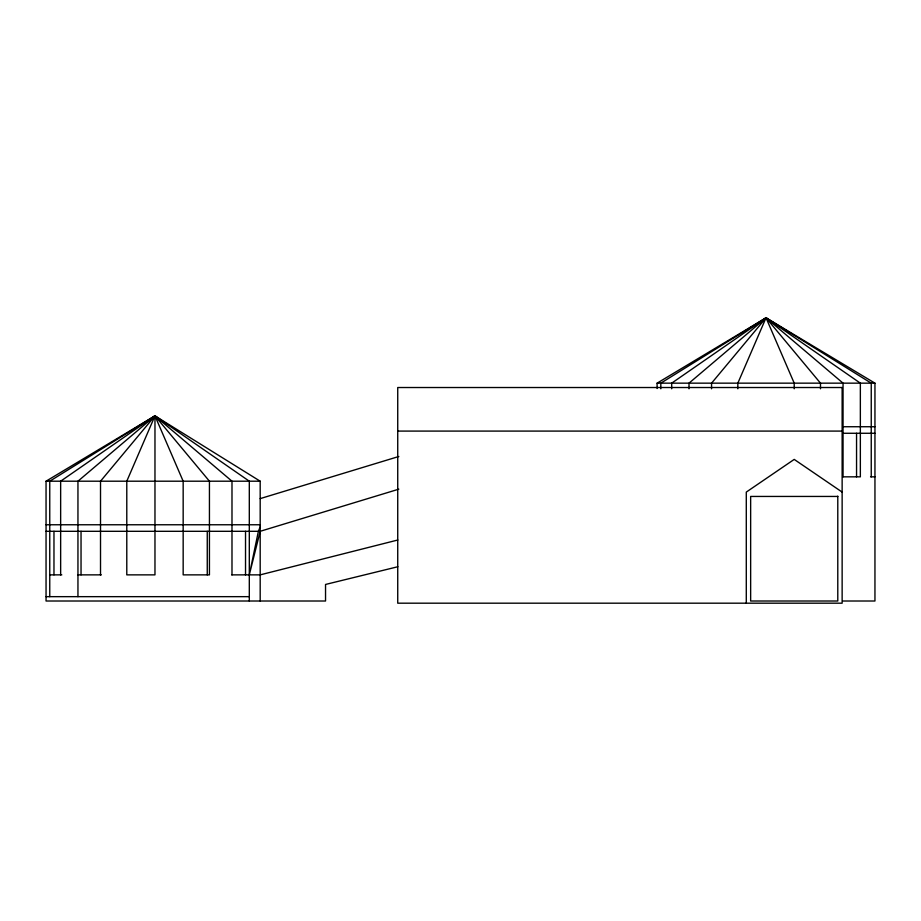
<?xml version="1.0" encoding="UTF-8"?>
<svg xmlns="http://www.w3.org/2000/svg" width="921" height="921" viewBox="0 0 921 921"><rect width="100%" height="100%" fill="white"/><g stroke="black" fill="none" stroke-linecap="round" stroke-linejoin="round"><path stroke-width="1.38" d="M398.816 489.166L260.183 531.302L249.303 574.865L258.387 531.302L260.183 526.927M397.849 566.737L325.539 584.455L325.539 601.01L46.05 601.01L46.05 481.199L154.97 415.843L260.183 481.199L260.183 601.01M657.099 388.524L657.099 383.159L766.03 317.814L874.95 383.159L874.95 601.01L843.049 601.01M260.183 498.618L398.816 456.494M397.826 540.005L260.183 574.865L231.678 574.865M657.099 383.159L874.95 383.159M843.049 426.734L874.95 426.734M397.734 431.086L842.139 431.086M842.703 433.273L874.95 433.273M842.703 476.836L860.352 476.836L860.352 383.159L766.03 317.814L660.818 383.159L660.818 388.789M870.552 476.836L874.95 476.836M46.05 481.199L260.183 481.199M837.788 496.442L750.65 496.442L750.65 601.01L837.788 601.01L837.788 496.154M46.05 524.763L260.183 524.763M46.05 531.302L260.183 531.302M49.757 574.865L61.799 574.865M77.951 574.865L101.333 574.865M46.05 596.658L249.303 596.658M842.139 492.09L794.213 459.406L746.286 492.09L746.286 603.186M871.243 476.836L871.243 383.159L766.03 317.814L671.697 383.159L671.697 388.789M856.553 433.273L856.553 476.836M843.049 476.836L843.049 383.159L766.03 317.814L689.012 383.159L689.012 388.789M820.484 388.789L820.484 383.159L766.03 317.814L711.565 383.159L711.565 388.789M794.213 388.789L794.213 383.159L766.03 317.814L737.836 383.159L737.836 388.789M249.303 601.01L249.303 481.199L154.97 415.843L49.757 481.199L49.757 596.658M245.527 531.302L245.527 574.865M231.988 574.865L231.988 481.199L154.97 415.843L60.648 481.199L60.648 574.865M207.26 531.302L207.26 574.865M100.516 574.865L100.516 481.199L154.97 415.843L209.435 481.199L209.435 574.865L183.164 574.865L183.164 481.199L154.97 415.843L77.951 481.199L77.951 596.658M81.036 531.302L81.036 574.865M53.971 531.302L53.971 574.865M154.97 415.843L126.787 481.199L126.787 574.865L154.97 574.865L154.97 415.843M842.139 387.522L397.734 387.522L397.734 603.186L842.139 603.186L842.139 387.522"/></g></svg>
